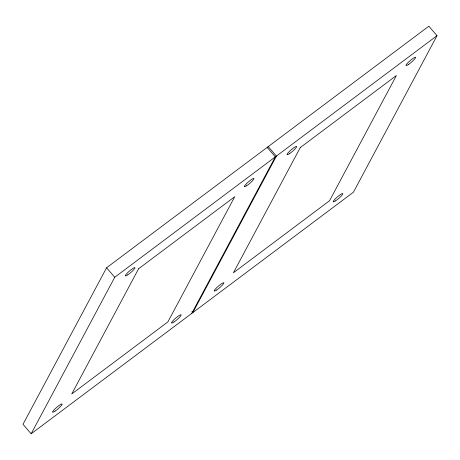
<?xml version="1.0" encoding="UTF-8"?>
<svg xmlns="http://www.w3.org/2000/svg" width="460" height="460" viewBox="0 0 460 460"><rect width="100%" height="100%" fill="white"/><g stroke="black" fill="none" stroke-linecap="round" stroke-linejoin="round"><path stroke-width="0.69" d="M106.582 267.772L23 424.304L31.148 433.803L353.418 192.228L437 35.696L428.852 26.197L106.582 267.772L114.73 277.265L31.148 433.803M267.576 147.85L268.255 146.585L276.402 156.078L192.82 312.61L191.912 311.558M191.745 313.415L275.327 156.883L267.18 147.39M114.73 277.265L437 35.696M138.598 268.761L71.731 393.99L167.877 321.919L234.744 196.696L138.598 268.761M300.271 147.574L233.404 272.803L329.55 200.732L396.416 75.503L300.271 147.574M408.394 64.521A6.336 1.018 -40.6 0 0 415.644 57.414A6.336 1.018 -40.6 0 0 408.325 62.284A6.336 1.018 -40.6 0 0 408.394 64.521M289.42 153.703A6.336 1.018 -40.6 0 0 296.671 146.59A6.336 1.018 -40.6 0 0 289.357 151.461A6.336 1.018 -40.6 0 0 289.42 153.703M335.61 200.836A6.336 1.018 -40.6 0 0 342.855 193.729A6.336 1.018 -40.6 0 0 335.541 198.599A6.336 1.018 -40.6 0 0 335.61 200.836M216.637 290.018A6.336 1.018 -40.6 0 0 223.888 282.906A6.336 1.018 -40.6 0 0 216.568 287.776A6.336 1.018 -40.6 0 0 216.637 290.018M246.721 185.713A6.336 1.018 -40.6 0 0 253.972 178.601A6.336 1.018 -40.6 0 0 246.652 183.471A6.336 1.018 -40.6 0 0 246.721 185.713M127.748 274.89A6.336 1.018 -40.6 0 0 134.998 267.783A6.336 1.018 -40.6 0 0 127.684 272.654A6.336 1.018 -40.6 0 0 127.748 274.89M173.938 322.029A6.336 1.018 -40.6 0 0 181.183 314.916A6.336 1.018 -40.6 0 0 173.868 319.786A6.336 1.018 -40.6 0 0 173.938 322.029M54.964 411.205A6.336 1.018 -40.6 0 0 62.215 404.098A6.336 1.018 -40.6 0 0 54.895 408.969A6.336 1.018 -40.6 0 0 54.964 411.205"/></g></svg>
